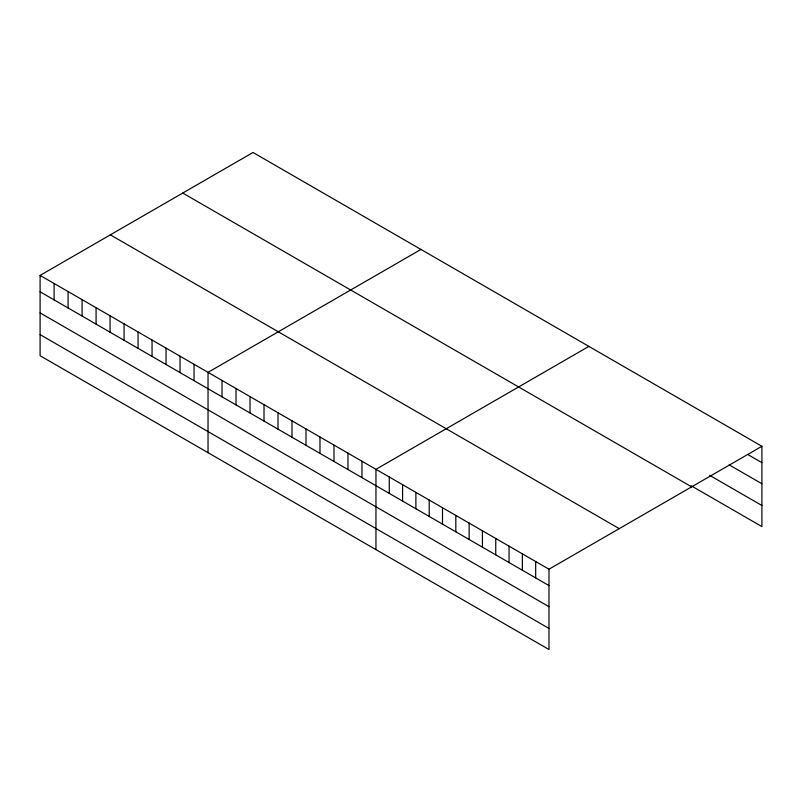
<?xml version="1.0" encoding="UTF-8"?>
<svg xmlns="http://www.w3.org/2000/svg" width="802" height="802" viewBox="0 0 802 802"><rect width="100%" height="100%" fill="white"/><g stroke="black" fill="none" stroke-linecap="round" stroke-linejoin="round"><path stroke-width="1.2" d="M40.1 275.407L548.979 569.209L548.979 649.52L40.1 355.717L40.1 275.407L253.021 152.48L761.9 446.283L761.9 526.593L691.264 485.812M420.95 249.432L208.029 372.359L208.029 452.679M588.879 346.384L375.958 469.32L375.958 549.631M548.979 569.209L761.9 446.283M748.587 454.985L761.9 462.664M729.138 464.849L761.9 483.756M709.69 475.355L761.9 505.501M182.756 193.051L691.635 486.844M110.365 234.846L619.244 528.638M40.1 291.798L548.979 585.59M40.1 312.89L548.979 606.693M40.1 334.624L548.979 628.427M535.676 561.52L535.676 577.911M522.363 553.841L522.363 570.222M509.049 546.152L509.049 562.543M495.746 538.473L495.746 554.854M482.433 530.784L482.433 547.175M469.13 523.104L469.13 539.485M455.817 515.415L455.817 531.806M442.503 507.736L442.503 524.117M429.2 500.047L429.2 516.438M415.887 492.368L415.887 508.749M402.584 484.689L402.584 501.07M389.271 477L389.271 493.38M361.963 461.24L361.963 477.621M347.968 453.16L347.968 469.541M333.983 445.08L333.983 461.461M319.988 437L319.988 453.381M305.993 428.92L305.993 445.3M291.998 420.839L291.998 437.22M278.003 412.759L278.003 429.14M264.008 404.679L264.008 421.06M250.013 396.599L250.013 412.99M236.019 388.519L236.019 404.91M222.024 380.439L222.024 396.83M194.034 364.278L194.034 380.669M180.039 356.198L180.039 372.589M166.044 348.128L166.044 364.509M152.049 340.048L152.049 356.429M138.064 331.968L138.064 348.349M124.069 323.888L124.069 340.269M110.074 315.808L110.074 332.188M96.08 307.727L96.08 324.108M82.085 299.647L82.085 316.028M68.09 291.567L68.09 307.948M54.095 283.487L54.095 299.868"/></g></svg>
